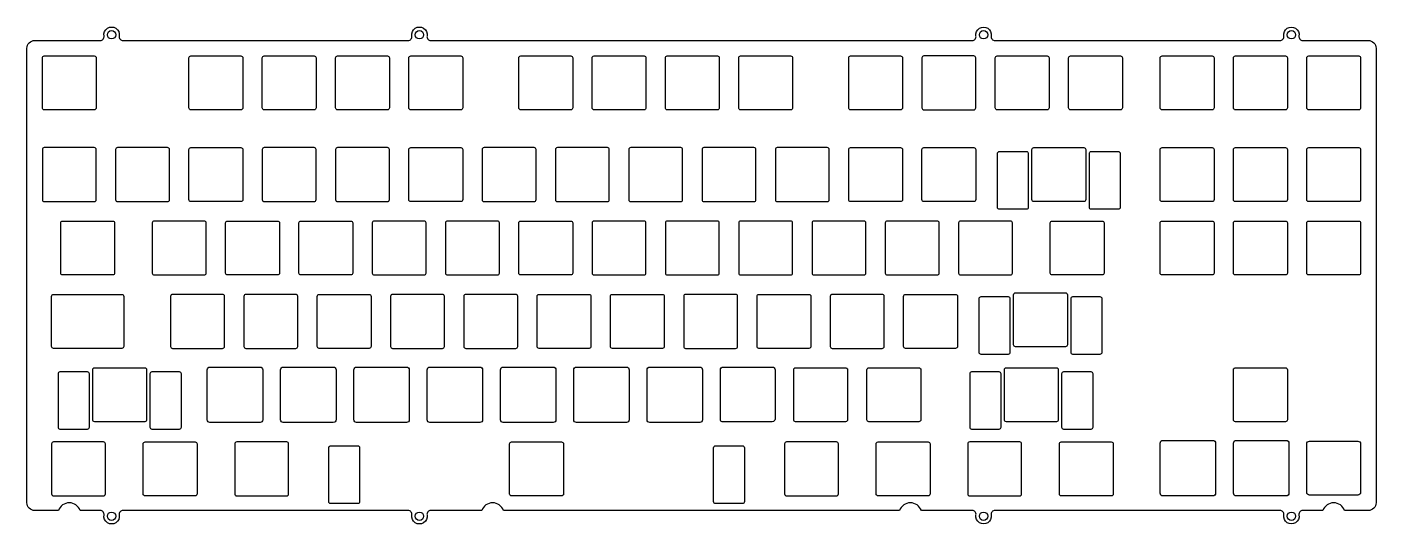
# Model space of a CAD drawing. Header units: millimetres. Extents: x -212 to 139, y -58 to 71.
import ezdxf

# ---------------------------------------------------------------- set-up
doc = ezdxf.new("R2010")
doc.units = ezdxf.units.MM
doc.header["$MEASUREMENT"] = 0
doc.layers.add('预设值', color=251, linetype='Continuous', true_color=0x696969)

msp = doc.modelspace()

# ---------------------------------------------------------------- linework, layer by layer
at = {"layer": '预设值'}
for points in [[(-112.68, -54.52), (-186.77, -54.52, 0.464153), (-187.75, -55.68, -1.183216), (-191.7, -55.68, 0.464153), (-192.68, -54.52), (-197.9, -54.52, 0.707107), (-203.55, -54.52), (-209.73, -54.52, -0.414214), (-211.73, -52.52), (-211.73, 65.5, -0.414214), (-209.73, 67.5), (-192.68, 67.5, 0.464153), (-191.7, 68.66, -1.183216), (-187.75, 68.66, 0.464153), (-186.77, 67.5), (-112.68, 67.5, 0.464153), (-111.7, 68.66, -1.183216), (-107.75, 68.66, 0.464153), (-106.77, 67.5), (33.93, 67.5, 0.464153), (34.92, 68.66, -1.183216), (38.86, 68.66, 0.464153), (39.85, 67.5), (113.93, 67.5, 0.464153), (114.92, 68.66, -1.183216), (118.86, 68.66, 0.464153), (119.85, 67.5), (136.89, 67.5, -0.414214), (138.89, 65.5), (138.89, -52.52, -0.414214), (136.89, -54.52), (130.72, -54.52, 0.707107), (125.06, -54.52), (119.85, -54.52, 0.464153), (118.86, -55.68, -1.183216), (114.92, -55.68, 0.464153), (113.93, -54.52), (39.85, -54.52, 0.464153), (38.86, -55.68, -1.183216), (34.92, -55.68, 0.464153), (33.93, -54.52), (20.72, -54.52, 0.707107), (15.06, -54.52), (-87.9, -54.52, 0.707107), (-93.55, -54.52), (-106.77, -54.52, 0.464153), (-107.75, -55.68, -1.183216), (-111.7, -55.68, 0.464153), (-112.68, -54.52)], [(-194.23, 49.5), (-207.23, 49.5, -0.414214), (-207.73, 50), (-207.73, 63, -0.414214), (-207.23, 63.5), (-194.23, 63.5, -0.414214), (-193.73, 63), (-193.73, 50, -0.414214), (-194.23, 49.5)], [(-156.13, 49.5), (-169.13, 49.5, -0.414214), (-169.63, 50), (-169.63, 63, -0.414214), (-169.13, 63.5), (-156.13, 63.5, -0.414214), (-155.63, 63), (-155.63, 50, -0.414214), (-156.13, 49.5)], [(-137.08, 49.5), (-150.08, 49.5, -0.414214), (-150.58, 50), (-150.58, 63, -0.414214), (-150.08, 63.5), (-137.08, 63.5, -0.414214), (-136.58, 63), (-136.58, 50, -0.414214), (-137.08, 49.5)], [(-118.03, 49.5), (-131.03, 49.5, -0.414214), (-131.53, 50), (-131.53, 63, -0.414214), (-131.03, 63.5), (-118.03, 63.5, -0.414214), (-117.53, 63), (-117.53, 50, -0.414214), (-118.03, 49.5)], [(-98.98, 49.5), (-111.98, 49.5, -0.414214), (-112.48, 50), (-112.48, 63, -0.414214), (-111.98, 63.5), (-98.98, 63.5, -0.414214), (-98.48, 63), (-98.48, 50, -0.414214), (-98.98, 49.5)], [(-70.4, 49.5), (-83.4, 49.5, -0.414214), (-83.9, 50), (-83.9, 63, -0.414214), (-83.4, 63.5), (-70.4, 63.5, -0.414214), (-69.9, 63), (-69.9, 50, -0.414214), (-70.4, 49.5)], [(-51.35, 49.5), (-64.35, 49.5, -0.414214), (-64.85, 50), (-64.85, 63, -0.414214), (-64.35, 63.5), (-51.35, 63.5, -0.414214), (-50.85, 63), (-50.85, 50, -0.414214), (-51.35, 49.5)], [(-32.3, 49.5), (-45.3, 49.5, -0.414214), (-45.8, 50), (-45.8, 63, -0.414214), (-45.3, 63.5), (-32.3, 63.5, -0.414214), (-31.8, 63), (-31.8, 50, -0.414214), (-32.3, 49.5)], [(-13.25, 49.5), (-26.25, 49.5, -0.414214), (-26.75, 50), (-26.75, 63, -0.414214), (-26.25, 63.5), (-13.25, 63.5, -0.414214), (-12.75, 63), (-12.75, 50, -0.414214), (-13.25, 49.5)], [(15.32, 49.5), (2.33, 49.5, -0.414214), (1.83, 50), (1.83, 63, -0.414214), (2.33, 63.5), (15.32, 63.5, -0.414214), (15.82, 63), (15.82, 50, -0.414214), (15.32, 49.5)], [(21.38, 49.5), (34.37, 49.5, 0.414214), (34.87, 50), (34.87, 63, 0.414214), (34.37, 63.5), (21.38, 63.5, 0.414214), (20.88, 63), (20.88, 50, 0.414214), (21.38, 49.5)], [(53.42, 49.5), (40.43, 49.5, -0.414214), (39.93, 50), (39.93, 63, -0.414214), (40.43, 63.5), (53.42, 63.5, -0.414214), (53.92, 63), (53.92, 50, -0.414214), (53.42, 49.5)], [(72.47, 49.5), (59.48, 49.5, -0.414214), (58.98, 50), (58.98, 63, -0.414214), (59.48, 63.5), (72.47, 63.5, -0.414214), (72.97, 63), (72.97, 50, -0.414214), (72.47, 49.5)], [(96.29, 49.5), (83.29, 49.5, -0.414214), (82.79, 50), (82.79, 63, -0.414214), (83.29, 63.5), (96.29, 63.5, -0.414214), (96.79, 63), (96.79, 50, -0.414214), (96.29, 49.5)], [(115.34, 49.5), (102.34, 49.5, -0.414214), (101.84, 50), (101.84, 63, -0.414214), (102.34, 63.5), (115.34, 63.5, -0.414214), (115.84, 63), (115.84, 50, -0.414214), (115.34, 49.5)], [(134.39, 49.5), (121.39, 49.5, -0.414214), (120.89, 50), (120.89, 63, -0.414214), (121.39, 63.5), (134.39, 63.5, -0.414214), (134.89, 63), (134.89, 50, -0.414214), (134.39, 49.5)], [(-207.23, 25.68), (-194.23, 25.68, 0.414214), (-193.73, 26.18), (-193.73, 39.18, 0.414214), (-194.23, 39.68), (-207.23, 39.68, 0.414214), (-207.73, 39.18), (-207.73, 26.18, 0.414214), (-207.23, 25.68)], [(-188.18, 25.68), (-175.18, 25.68, 0.414214), (-174.68, 26.18), (-174.68, 39.18, 0.414214), (-175.18, 39.68), (-188.18, 39.68, 0.414214), (-188.68, 39.18), (-188.68, 26.18, 0.414214), (-188.18, 25.68)], [(-156.13, 25.68), (-169.13, 25.68, -0.414214), (-169.63, 26.18), (-169.63, 39.18, -0.414214), (-169.13, 39.68), (-156.13, 39.68, -0.414214), (-155.63, 39.18), (-155.63, 26.18, -0.414214), (-156.13, 25.68)], [(-150.08, 25.68), (-137.08, 25.68, 0.414214), (-136.58, 26.18), (-136.58, 39.18, 0.414214), (-137.08, 39.68), (-150.08, 39.68, 0.414214), (-150.58, 39.18), (-150.58, 26.18, 0.414214), (-150.08, 25.68)], [(-131.03, 25.68), (-118.03, 25.68, 0.414214), (-117.53, 26.18), (-117.53, 39.18, 0.414214), (-118.03, 39.68), (-131.03, 39.68, 0.414214), (-131.53, 39.18), (-131.53, 26.18, 0.414214), (-131.03, 25.68)], [(-98.98, 25.68), (-111.98, 25.68, -0.414214), (-112.48, 26.18), (-112.48, 39.18, -0.414214), (-111.98, 39.68), (-98.98, 39.68, -0.414214), (-98.48, 39.18), (-98.48, 26.18, -0.414214), (-98.98, 25.68)], [(-79.93, 39.68), (-92.93, 39.68, 0.414214), (-93.43, 39.18), (-93.43, 26.18, 0.414214), (-92.93, 25.68), (-79.93, 25.68, 0.414214), (-79.43, 26.18), (-79.43, 39.18, 0.414214), (-79.93, 39.68)], [(-73.87, 25.68), (-60.88, 25.68, 0.414214), (-60.38, 26.18), (-60.38, 39.18, 0.414214), (-60.88, 39.68), (-73.87, 39.68, 0.414214), (-74.37, 39.18), (-74.37, 26.18, 0.414214), (-73.87, 25.68)], [(-54.82, 25.68), (-41.83, 25.68, 0.414214), (-41.33, 26.18), (-41.33, 39.18, 0.414214), (-41.83, 39.68), (-54.82, 39.68, 0.414214), (-55.32, 39.18), (-55.32, 26.18, 0.414214), (-54.82, 25.68)], [(-35.77, 25.68), (-22.78, 25.68, 0.414214), (-22.28, 26.18), (-22.28, 39.18, 0.414214), (-22.78, 39.68), (-35.77, 39.68, 0.414214), (-36.27, 39.18), (-36.27, 26.18, 0.414214), (-35.77, 25.68)], [(-16.72, 25.68), (-3.73, 25.68, 0.414214), (-3.23, 26.18), (-3.23, 39.18, 0.414214), (-3.73, 39.68), (-16.72, 39.68, 0.414214), (-17.22, 39.18), (-17.22, 26.18, 0.414214), (-16.72, 25.68)], [(15.32, 25.68), (2.33, 25.68, -0.414214), (1.83, 26.18), (1.83, 39.18, -0.414214), (2.33, 39.68), (15.32, 39.68, -0.414214), (15.82, 39.18), (15.82, 26.18, -0.414214), (15.32, 25.68)], [(34.37, 25.68), (21.38, 25.68, -0.414214), (20.88, 26.18), (20.88, 39.18, -0.414214), (21.38, 39.68), (34.37, 39.68, -0.414214), (34.87, 39.18), (34.87, 26.18, -0.414214), (34.37, 25.68)], [(41.01, 38.68), (48.01, 38.68, -0.414214), (48.51, 38.18), (48.51, 24.18, -0.414214), (48.01, 23.68), (41.01, 23.68, -0.414214), (40.51, 24.18), (40.51, 38.18, -0.414214), (41.01, 38.68)], [(49.95, 39.68), (62.95, 39.68, -0.414214), (63.45, 39.18), (63.45, 26.18, -0.414214), (62.95, 25.68), (49.95, 25.68, -0.414214), (49.45, 26.18), (49.45, 39.18, -0.414214), (49.95, 39.68)], [(64.89, 38.68), (71.89, 38.68, -0.414214), (72.39, 38.18), (72.39, 24.18, -0.414214), (71.89, 23.68), (64.89, 23.68, -0.414214), (64.39, 24.18), (64.39, 38.18, -0.414214), (64.89, 38.68)], [(96.29, 25.68), (83.29, 25.68, -0.414214), (82.79, 26.18), (82.79, 39.18, -0.414214), (83.29, 39.68), (96.29, 39.68, -0.414214), (96.79, 39.18), (96.79, 26.18, -0.414214), (96.29, 25.68)], [(115.34, 25.68), (102.34, 25.68, -0.414214), (101.84, 26.18), (101.84, 39.18, -0.414214), (102.34, 39.68), (115.34, 39.68, -0.414214), (115.84, 39.18), (115.84, 26.18, -0.414214), (115.34, 25.68)], [(134.39, 25.68), (121.39, 25.68, -0.414214), (120.89, 26.18), (120.89, 39.18, -0.414214), (121.39, 39.68), (134.39, 39.68, -0.414214), (134.89, 39.18), (134.89, 26.18, -0.414214), (134.39, 25.68)], [(-202.46, 20.63), (-189.46, 20.63, -0.414214), (-188.96, 20.13), (-188.96, 7.13, -0.414214), (-189.46, 6.63), (-202.46, 6.63, -0.414214), (-202.96, 7.13), (-202.96, 20.13, -0.414214), (-202.46, 20.63)], [(-178.65, 6.63), (-165.65, 6.63, 0.414214), (-165.15, 7.13), (-165.15, 20.13, 0.414214), (-165.65, 20.63), (-178.65, 20.63, 0.414214), (-179.15, 20.13), (-179.15, 7.13, 0.414214), (-178.65, 6.63)], [(-146.6, 6.63), (-159.6, 6.63, -0.414214), (-160.1, 7.13), (-160.1, 20.13, -0.414214), (-159.6, 20.63), (-146.6, 20.63, -0.414214), (-146.1, 20.13), (-146.1, 7.13, -0.414214), (-146.6, 6.63)], [(-127.55, 6.63), (-140.55, 6.63, -0.414214), (-141.05, 7.13), (-141.05, 20.13, -0.414214), (-140.55, 20.63), (-127.55, 20.63, -0.414214), (-127.05, 20.13), (-127.05, 7.13, -0.414214), (-127.55, 6.63)], [(-121.5, 6.63), (-108.5, 6.63, 0.414214), (-108, 7.13), (-108, 20.13, 0.414214), (-108.5, 20.63), (-121.5, 20.63, 0.414214), (-122, 20.13), (-122, 7.13, 0.414214), (-121.5, 6.63)], [(-102.45, 6.63), (-89.45, 6.63, 0.414214), (-88.95, 7.13), (-88.95, 20.13, 0.414214), (-89.45, 20.63), (-102.45, 20.63, 0.414214), (-102.95, 20.13), (-102.95, 7.13, 0.414214), (-102.45, 6.63)], [(-70.4, 6.63), (-83.4, 6.63, -0.414214), (-83.9, 7.13), (-83.9, 20.13, -0.414214), (-83.4, 20.63), (-70.4, 20.63, -0.414214), (-69.9, 20.13), (-69.9, 7.13, -0.414214), (-70.4, 6.63)], [(-64.35, 6.63), (-51.35, 6.63, 0.414214), (-50.85, 7.13), (-50.85, 20.13, 0.414214), (-51.35, 20.63), (-64.35, 20.63, 0.414214), (-64.85, 20.13), (-64.85, 7.13, 0.414214), (-64.35, 6.63)], [(-45.3, 6.63), (-32.3, 6.63, 0.414214), (-31.8, 7.13), (-31.8, 20.13, 0.414214), (-32.3, 20.63), (-45.3, 20.63, 0.414214), (-45.8, 20.13), (-45.8, 7.13, 0.414214), (-45.3, 6.63)], [(-26.25, 6.63), (-13.25, 6.63, 0.414214), (-12.75, 7.13), (-12.75, 20.13, 0.414214), (-13.25, 20.63), (-26.25, 20.63, 0.414214), (-26.75, 20.13), (-26.75, 7.13, 0.414214), (-26.25, 6.63)], [(-7.2, 6.63), (5.8, 6.63, 0.414214), (6.3, 7.13), (6.3, 20.13, 0.414214), (5.8, 20.63), (-7.2, 20.63, 0.414214), (-7.7, 20.13), (-7.7, 7.13, 0.414214), (-7.2, 6.63)], [(11.85, 6.63), (24.85, 6.63, 0.414214), (25.35, 7.13), (25.35, 20.13, 0.414214), (24.85, 20.63), (11.85, 20.63, 0.414214), (11.35, 20.13), (11.35, 7.13, 0.414214), (11.85, 6.63)], [(30.9, 6.63), (43.9, 6.63, 0.414214), (44.4, 7.13), (44.4, 20.13, 0.414214), (43.9, 20.63), (30.9, 20.63, 0.414214), (30.4, 20.13), (30.4, 7.13, 0.414214), (30.9, 6.63)], [(67.71, 6.63), (54.71, 6.63, -0.414214), (54.21, 7.13), (54.21, 20.13, -0.414214), (54.71, 20.63), (67.71, 20.63, -0.414214), (68.21, 20.13), (68.21, 7.13, -0.414214), (67.71, 6.63)], [(96.29, 6.63), (83.29, 6.63, -0.414214), (82.79, 7.13), (82.79, 20.13, -0.414214), (83.29, 20.63), (96.29, 20.63, -0.414214), (96.79, 20.13), (96.79, 7.13, -0.414214), (96.29, 6.63)], [(115.34, 6.63), (102.34, 6.63, -0.414214), (101.84, 7.13), (101.84, 20.13, -0.414214), (102.34, 20.63), (115.34, 20.63, -0.414214), (115.84, 20.13), (115.84, 7.13, -0.414214), (115.34, 6.63)], [(134.39, 6.63), (121.39, 6.63, -0.414214), (120.89, 7.13), (120.89, 20.13, -0.414214), (121.39, 20.63), (134.39, 20.63, -0.414214), (134.89, 20.13), (134.89, 7.13, -0.414214), (134.39, 6.63)], [(-187.08, -12.42), (-204.84, -12.42, -0.414214), (-205.34, -11.92), (-205.34, 1.08, -0.414214), (-204.84, 1.58), (-187.08, 1.58, -0.414214), (-186.58, 1.08), (-186.58, -11.92, -0.414214), (-187.08, -12.42)], [(-173.89, -12.42), (-160.89, -12.42, 0.414214), (-160.39, -11.92), (-160.39, 1.08, 0.414214), (-160.89, 1.58), (-173.89, 1.58, 0.414214), (-174.39, 1.08), (-174.39, -11.92, 0.414214), (-173.89, -12.42)], [(-154.84, -12.42), (-141.84, -12.42, 0.414214), (-141.34, -11.92), (-141.34, 1.08, 0.414214), (-141.84, 1.58), (-154.84, 1.58, 0.414214), (-155.34, 1.08), (-155.34, -11.92, 0.414214), (-154.84, -12.42)], [(-122.79, -12.42), (-135.79, -12.42, -0.414214), (-136.29, -11.92), (-136.29, 1.08, -0.414214), (-135.79, 1.58), (-122.79, 1.58, -0.414214), (-122.29, 1.08), (-122.29, -11.92, -0.414214), (-122.79, -12.42)], [(-116.74, -12.42), (-103.74, -12.42, 0.414214), (-103.24, -11.92), (-103.24, 1.08, 0.414214), (-103.74, 1.58), (-116.74, 1.58, 0.414214), (-117.24, 1.08), (-117.24, -11.92, 0.414214), (-116.74, -12.42)], [(-97.69, -12.42), (-84.69, -12.42, 0.414214), (-84.19, -11.92), (-84.19, 1.08, 0.414214), (-84.69, 1.58), (-97.69, 1.58, 0.414214), (-98.19, 1.08), (-98.19, -11.92, 0.414214), (-97.69, -12.42)], [(-65.64, -12.42), (-78.64, -12.42, -0.414214), (-79.14, -11.92), (-79.14, 1.08, -0.414214), (-78.64, 1.58), (-65.64, 1.58, -0.414214), (-65.14, 1.08), (-65.14, -11.92, -0.414214), (-65.64, -12.42)], [(-46.59, -12.42), (-59.59, -12.42, -0.414214), (-60.09, -11.92), (-60.09, 1.08, -0.414214), (-59.59, 1.58), (-46.59, 1.58, -0.414214), (-46.09, 1.08), (-46.09, -11.92, -0.414214), (-46.59, -12.42)], [(-40.54, -12.42), (-27.54, -12.42, 0.414214), (-27.04, -11.92), (-27.04, 1.08, 0.414214), (-27.54, 1.58), (-40.54, 1.58, 0.414214), (-41.04, 1.08), (-41.04, -11.92, 0.414214), (-40.54, -12.42)], [(-8.49, -12.42), (-21.49, -12.42, -0.414214), (-21.99, -11.92), (-21.99, 1.08, -0.414214), (-21.49, 1.58), (-8.49, 1.58, -0.414214), (-7.99, 1.08), (-7.99, -11.92, -0.414214), (-8.49, -12.42)], [(-2.44, -12.42), (10.56, -12.42, 0.414214), (11.06, -11.92), (11.06, 1.08, 0.414214), (10.56, 1.58), (-2.44, 1.58, 0.414214), (-2.94, 1.08), (-2.94, -11.92, 0.414214), (-2.44, -12.42)], [(29.61, -12.42), (16.61, -12.42, -0.414214), (16.11, -11.92), (16.11, 1.08, -0.414214), (16.61, 1.58), (29.61, 1.58, -0.414214), (30.11, 1.08), (30.11, -11.92, -0.414214), (29.61, -12.42)], [(36.25, 1), (43.25, 1, -0.414214), (43.75, 0.5), (43.75, -13.5, -0.414214), (43.25, -14), (36.25, -14, -0.414214), (35.75, -13.5), (35.75, 0.5, -0.414214), (36.25, 1)], [(45.19, 2), (58.19, 2, -0.414214), (58.69, 1.5), (58.69, -11.5, -0.414214), (58.19, -12), (45.19, -12, -0.414214), (44.69, -11.5), (44.69, 1.5, -0.414214), (45.19, 2)], [(60.13, 1), (67.13, 1, -0.414214), (67.63, 0.5), (67.63, -13.5, -0.414214), (67.13, -14), (60.13, -14, -0.414214), (59.63, -13.5), (59.63, 0.5, -0.414214), (60.13, 1)], [(-194.13, -17.47), (-181.13, -17.47, -0.414214), (-180.63, -17.97), (-180.63, -30.97, -0.414214), (-181.13, -31.47), (-194.13, -31.47, -0.414214), (-194.63, -30.97), (-194.63, -17.97, -0.414214), (-194.13, -17.47)], [(-151.16, -31.67), (-164.16, -31.67, -0.414214), (-164.86, -30.97), (-164.86, -17.97, -0.414214), (-164.16, -17.27), (-151.16, -17.27, -0.414214), (-150.46, -17.97), (-150.46, -30.97, -0.414214), (-151.16, -31.67)], [(-132.11, -31.67), (-145.11, -31.67, -0.414214), (-145.81, -30.97), (-145.81, -17.97, -0.414214), (-145.11, -17.27), (-132.11, -17.27, -0.414214), (-131.41, -17.97), (-131.41, -30.97, -0.414214), (-132.11, -31.67)], [(-113.06, -31.67), (-126.06, -31.67, -0.414214), (-126.76, -30.97), (-126.76, -17.97, -0.414214), (-126.06, -17.27), (-113.06, -17.27, -0.414214), (-112.36, -17.97), (-112.36, -30.97, -0.414214), (-113.06, -31.67)], [(-94.01, -31.67), (-107.01, -31.67, -0.414214), (-107.71, -30.97), (-107.71, -17.97, -0.414214), (-107.01, -17.27), (-94.01, -17.27, -0.414214), (-93.31, -17.97), (-93.31, -30.97, -0.414214), (-94.01, -31.67)], [(-74.96, -31.67), (-87.96, -31.67, -0.414214), (-88.66, -30.97), (-88.66, -17.97, -0.414214), (-87.96, -17.27), (-74.96, -17.27, -0.414214), (-74.26, -17.97), (-74.26, -30.97, -0.414214), (-74.96, -31.67)], [(-55.91, -31.67), (-68.91, -31.67, -0.414214), (-69.61, -30.97), (-69.61, -17.97, -0.414214), (-68.91, -17.27), (-55.91, -17.27, -0.414214), (-55.21, -17.97), (-55.21, -30.97, -0.414214), (-55.91, -31.67)], [(-36.86, -31.67), (-49.86, -31.67, -0.414214), (-50.56, -30.97), (-50.56, -17.97, -0.414214), (-49.86, -17.27), (-36.86, -17.27, -0.414214), (-36.16, -17.97), (-36.16, -30.97, -0.414214), (-36.86, -31.67)], [(-18.01, -31.47), (-31.01, -31.47, -0.414214), (-31.51, -30.97), (-31.51, -17.97, -0.414214), (-30.81, -17.27), (-18.01, -17.27, -0.414214), (-17.31, -17.97), (-17.31, -30.77, -0.414214), (-18.01, -31.47)], [(1.04, -31.47), (-11.96, -31.47, -0.414214), (-12.46, -30.97), (-12.46, -17.97, -0.414214), (-11.96, -17.47), (1.04, -17.47, -0.414214), (1.54, -17.97), (1.54, -30.97, -0.414214), (1.04, -31.47)], [(20.09, -31.47), (7.09, -31.47, -0.414214), (6.59, -30.97), (6.59, -17.97, -0.414214), (7.09, -17.47), (20.09, -17.47, -0.414214), (20.59, -17.97), (20.59, -30.97, -0.414214), (20.09, -31.47)], [(42.81, -17.47), (55.81, -17.47, -0.414214), (56.31, -17.97), (56.31, -30.97, -0.414214), (55.81, -31.47), (42.81, -31.47, -0.414214), (42.31, -30.97), (42.31, -17.97, -0.414214), (42.81, -17.47)], [(115.34, -31.47), (102.34, -31.47, -0.414214), (101.84, -30.97), (101.84, -17.97, -0.414214), (102.34, -17.47), (115.34, -17.47, -0.414214), (115.84, -17.97), (115.84, -30.97, -0.414214), (115.34, -31.47)], [(-203.07, -18.47), (-196.07, -18.47, -0.414214), (-195.57, -18.97), (-195.57, -32.97, -0.414214), (-196.07, -33.47), (-203.07, -33.47, -0.414214), (-203.57, -32.97), (-203.57, -18.97, -0.414214), (-203.07, -18.47)], [(-179.19, -18.47), (-172.19, -18.47, -0.414214), (-171.69, -18.97), (-171.69, -32.97, -0.414214), (-172.19, -33.47), (-179.19, -33.47, -0.414214), (-179.69, -32.97), (-179.69, -18.97, -0.414214), (-179.19, -18.47)], [(33.87, -18.47), (40.87, -18.47, -0.414214), (41.37, -18.97), (41.37, -32.97, -0.414214), (40.87, -33.47), (33.87, -33.47, -0.414214), (33.37, -32.97), (33.37, -18.97, -0.414214), (33.87, -18.47)], [(57.75, -18.47), (64.75, -18.47, -0.414214), (65.25, -18.97), (65.25, -32.97, -0.414214), (64.75, -33.47), (57.75, -33.47, -0.414214), (57.25, -32.97), (57.25, -18.97, -0.414214), (57.75, -18.47)], [(-204.84, -50.72), (-191.84, -50.72, 0.414214), (-191.34, -50.22), (-191.34, -37.22, 0.414214), (-191.84, -36.72), (-204.84, -36.72, 0.414214), (-205.34, -37.22), (-205.34, -50.22, 0.414214), (-204.84, -50.72)], [(-168.03, -50.72), (-181.03, -50.72, -0.414214), (-181.53, -50.22), (-181.53, -37.22, -0.414214), (-181.03, -36.72), (-168.03, -36.72, -0.414214), (-167.53, -37.22), (-167.53, -50.22, -0.414214), (-168.03, -50.72)], [(-157.22, -50.72), (-144.22, -50.72, 0.414214), (-143.72, -50.22), (-143.72, -37.22, 0.414214), (-144.22, -36.72), (-157.22, -36.72, 0.414214), (-157.72, -37.22), (-157.72, -50.22, 0.414214), (-157.22, -50.72)], [(-132.78, -37.72), (-125.78, -37.72, -0.414214), (-125.28, -38.22), (-125.28, -52.22, -0.414214), (-125.78, -52.72), (-132.78, -52.72, -0.414214), (-133.28, -52.22), (-133.28, -38.22, -0.414214), (-132.78, -37.72)], [(-85.78, -36.72), (-72.78, -36.72, -0.414214), (-72.28, -37.22), (-72.28, -50.22, -0.414214), (-72.78, -50.72), (-85.78, -50.72, -0.414214), (-86.28, -50.22), (-86.28, -37.22, -0.414214), (-85.78, -36.72)], [(-32.78, -37.72), (-25.78, -37.72, -0.414214), (-25.28, -38.22), (-25.28, -52.22, -0.414214), (-25.78, -52.72), (-32.78, -52.72, -0.414214), (-33.28, -52.22), (-33.28, -38.22, -0.414214), (-32.78, -37.72)], [(-14.34, -50.72), (-1.34, -50.72, 0.414214), (-0.84, -50.22), (-0.84, -37.22, 0.414214), (-1.34, -36.72), (-14.34, -36.72, 0.414214), (-14.84, -37.22), (-14.84, -50.22, 0.414214), (-14.34, -50.72)], [(22.47, -50.72), (9.47, -50.72, -0.414214), (8.97, -50.22), (8.97, -37.22, -0.414214), (9.47, -36.72), (22.47, -36.72, -0.414214), (22.97, -37.22), (22.97, -50.22, -0.414214), (22.47, -50.72)], [(33.28, -50.72), (46.28, -50.72, 0.414214), (46.78, -50.22), (46.78, -37.22, 0.414214), (46.28, -36.72), (33.28, -36.72, 0.414214), (32.78, -37.22), (32.78, -50.22, 0.414214), (33.28, -50.72)], [(70.09, -50.72), (57.09, -50.72, -0.414214), (56.59, -50.22), (56.59, -37.22, -0.414214), (57.09, -36.72), (70.09, -36.72, -0.414214), (70.59, -37.22), (70.59, -50.22, -0.414214), (70.09, -50.72)], [(96.49, -50.72), (83.49, -50.72, -0.414214), (82.79, -50.02), (82.79, -37.02, -0.414214), (83.49, -36.32), (96.49, -36.32, -0.414214), (97.19, -37.02), (97.19, -50.02, -0.414214), (96.49, -50.72)], [(115.54, -50.72), (102.54, -50.72, -0.414214), (101.84, -50.02), (101.84, -37.02, -0.414214), (102.54, -36.32), (115.54, -36.32, -0.414214), (116.24, -37.02), (116.24, -50.02, -0.414214), (115.54, -50.72)], [(134.19, -50.52), (121.59, -50.52, -0.414214), (120.89, -49.82), (120.89, -37.22, -0.414214), (121.59, -36.52), (134.19, -36.52, -0.414214), (134.89, -37.22), (134.89, -49.82, -0.414214), (134.19, -50.52)]]:
    msp.add_lwpolyline(points, format="xyb", dxfattribs=at)
for centre in [(-189.73, 69), (-109.73, 69), (36.89, 69), (116.89, 69), (-189.73, -56.02), (-109.73, -56.02), (36.89, -56.02), (116.89, -56.02)]:
    msp.add_circle(centre, 1.1, dxfattribs=at)

doc.saveas('drawing.dxf')
